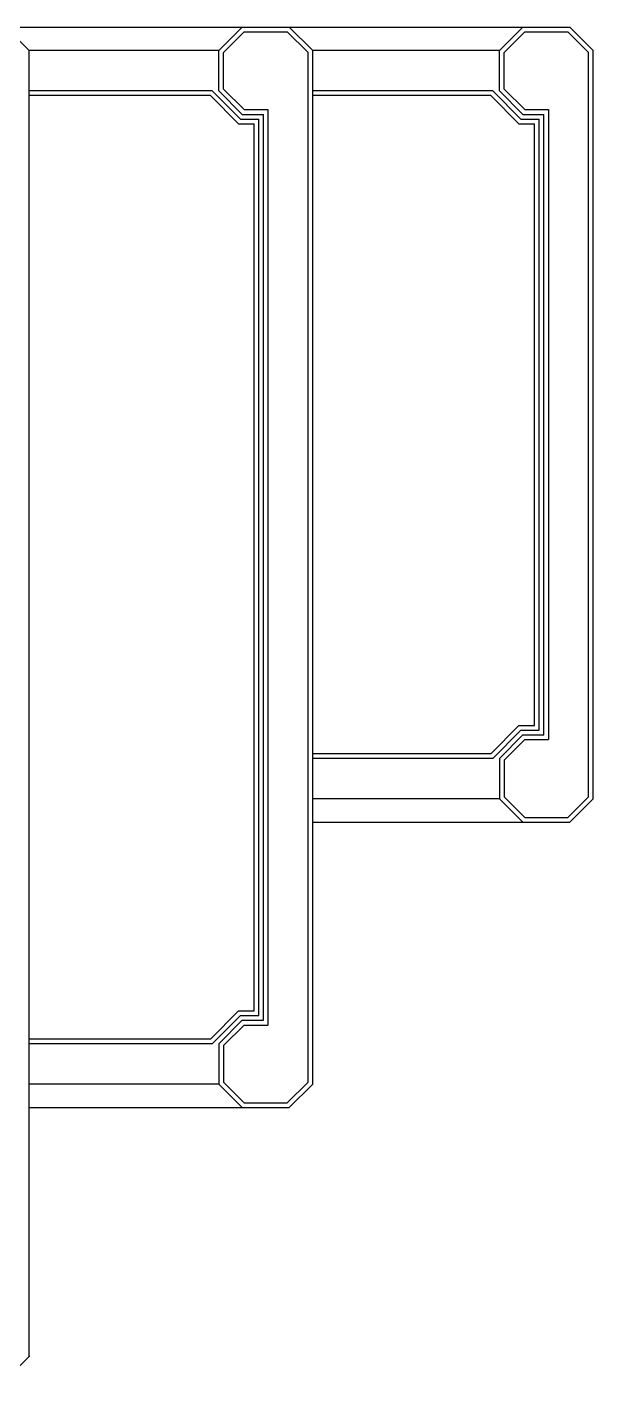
# Model space of a CAD drawing. Header units: millimetres. Extents: x 43 to 3711, y 1330 to 4598.
# Drawn here: x 2342 to 2584, y 3973 to 4551 of the extents above; entities that cross this region are included whole.
import ezdxf

# ---------------------------------------------------------------- set-up
doc = ezdxf.new("R2010")
doc.units = ezdxf.units.MM
doc.layers.add('E-F-TERR', color=4, linetype='Continuous')

# ---------------------------------------------------------------- blocks, each defined once
blk = doc.blocks.new('A$C2AA66EEE')
at = {"layer": 'E-F-TERR'}
for p, q in [((2541, 371.04), (2541, 145.51)), ((1962.98, 250.75), (1972.91, 240.82)), ((2531.08, 241.15), (2541, 251.08)), ((2541, 251.08), (2531.08, 241.15)), ((2531.08, 241.15), (1972.58, 241.15)), ((2079, 241.15), (2079, 145.51)), ((2089, 159.94), (2089, 241.15)), ((2106.32, 162.76), (2106.32, 241.15)), ((2108.32, 163.59), (2108.32, 241.15)), ((2511.68, 163.59), (2511.68, 241.15)), ((2513.68, 162.76), (2513.68, 241.15)), ((2531, 159.94), (2531, 241.15)), ((2118.32, 150.76), (2106.32, 162.76)), ((2120.32, 151.59), (2108.32, 163.59)), ((2499.68, 151.59), (2511.68, 163.59)), ((2501.68, 150.76), (2513.68, 162.76)), ((2089, 159.94), (2079, 149.94)), ((2089.82, 157.94), (2081, 149.11)), ((2106.32, 159.94), (2089, 159.94)), ((2105.49, 157.94), (2089.82, 157.94)), ((2114.32, 149.11), (2105.49, 157.94)), ((2116.32, 149.94), (2106.32, 159.94)), ((2503.68, 149.94), (2513.68, 159.94)), ((2505.68, 149.11), (2514.51, 157.94)), ((2513.68, 159.94), (2531, 159.94)), ((2514.51, 157.94), (2530.18, 157.94)), ((2530.18, 157.94), (2539, 149.11)), ((2531, 159.94), (2541, 149.94)), ((2118.32, 150.76), (2118.32, 142.94)), ((2120.32, 151.59), (2120.32, 144.94)), ((2499.68, 151.59), (2499.68, 144.94)), ((2501.68, 150.76), (2501.68, 142.94)), ((2079, 149.86), (2079, 129.86)), ((2079, 149.86), (2079, 129.86)), ((2081, 149.11), (2081, 130.69)), ((2114.32, 149.11), (2114.32, 139)), ((2116.32, 149.94), (2116.32, 140.94)), ((2120.32, 144.94), (2499.68, 144.94)), ((2503.68, 149.94), (2503.68, 140.94)), ((2505.68, 149.11), (2505.68, 139)), ((2539, 149.11), (2539, 130.69)), ((2541, 149.86), (2541, 129.86)), ((2541, 149.86), (2541, 129.86)), ((2505.68, 139), (2114.32, 139)), ((2116.32, 140.94), (2503.68, 140.94)), ((2118.32, 142.94), (2501.68, 142.94)), ((2541, 140.36), (2541, 129.86)), ((2079, 129.86), (2088.92, 119.94)), ((2081, 130.69), (2089.75, 121.94)), ((2539, 130.69), (2530.25, 121.94)), ((2541, 129.86), (2531.08, 119.94)), ((2531.08, 119.94), (2541, 129.86)), ((2541, 131.22), (2541, 25.58)), ((2530.25, 121.94), (2089.75, 121.94)), ((2531.08, 119.94), (2088.92, 119.94)), ((2201, 119.94), (2201, 25.58)), ((2211, 40), (2211, 119.94)), ((2228.32, 42.83), (2228.32, 119.94)), ((2230.32, 43.66), (2230.32, 119.94)), ((2511.68, 43.66), (2511.68, 119.94)), ((2513.68, 42.83), (2513.68, 119.94)), ((2531, 40), (2531, 119.94)), ((2240.32, 30.83), (2228.32, 42.83)), ((2242.32, 31.66), (2230.32, 43.66)), ((2499.68, 31.66), (2511.68, 43.66)), ((2501.68, 30.83), (2513.68, 42.83)), ((2211, 40), (2201, 30)), ((2211.82, 38), (2203, 29.18)), ((2228.32, 40), (2211, 40)), ((2227.49, 38), (2211.82, 38)), ((2236.32, 29.17), (2227.49, 38)), ((2238.32, 30), (2228.32, 40)), ((2503.68, 30), (2513.68, 40)), ((2505.68, 29.17), (2514.51, 38)), ((2513.68, 40), (2531, 40)), ((2514.51, 38), (2530.18, 38)), ((2530.18, 38), (2539, 29.18)), ((2531, 40), (2541, 30)), ((2201, 29.92), (2201, 9.92)), ((2201, 29.92), (2201, 9.92)), ((2203, 29.18), (2203, 10.75)), ((2236.32, 29.17), (2236.32, 19)), ((2238.32, 30), (2238.32, 21)), ((2240.32, 30.83), (2240.32, 23)), ((2242.32, 31.66), (2242.32, 25)), ((2499.68, 31.66), (2499.68, 25)), ((2501.68, 30.83), (2501.68, 23)), ((2503.68, 30), (2503.68, 21)), ((2505.68, 29.17), (2505.68, 19)), ((2539, 29.18), (2539, 10.75)), ((2541, 29.92), (2541, 9.92)), ((2541, 29.92), (2541, 9.92)), ((2242.32, 25), (2499.68, 25)), ((2201, 20.42), (2201, 9.92)), ((2505.68, 19), (2236.32, 19)), ((2238.32, 21), (2503.68, 21)), ((2240.32, 23), (2501.68, 23)), ((2541, 20.42), (2541, 9.92)), ((2201, 9.92), (2210.92, 0)), ((2210.92, 0), (2201, 9.92)), ((2203, 10.75), (2211.75, 2)), ((2539, 10.75), (2530.25, 2)), ((2541, 9.92), (2531.08, 0)), ((2531.08, 0), (2541, 9.92)), ((2530.25, 2), (2211.75, 2)), ((2531.08, 0), (2210.92, 0))]:
    blk.add_line(p, q, dxfattribs=at)

msp = doc.modelspace()

# ---------------------------------------------------------------- block references
at = {"rotation": 90}
msp.add_blockref('A$C2AA66EEE', (2584.251, 2009.724), dxfattribs=at)

doc.saveas('drawing.dxf')
